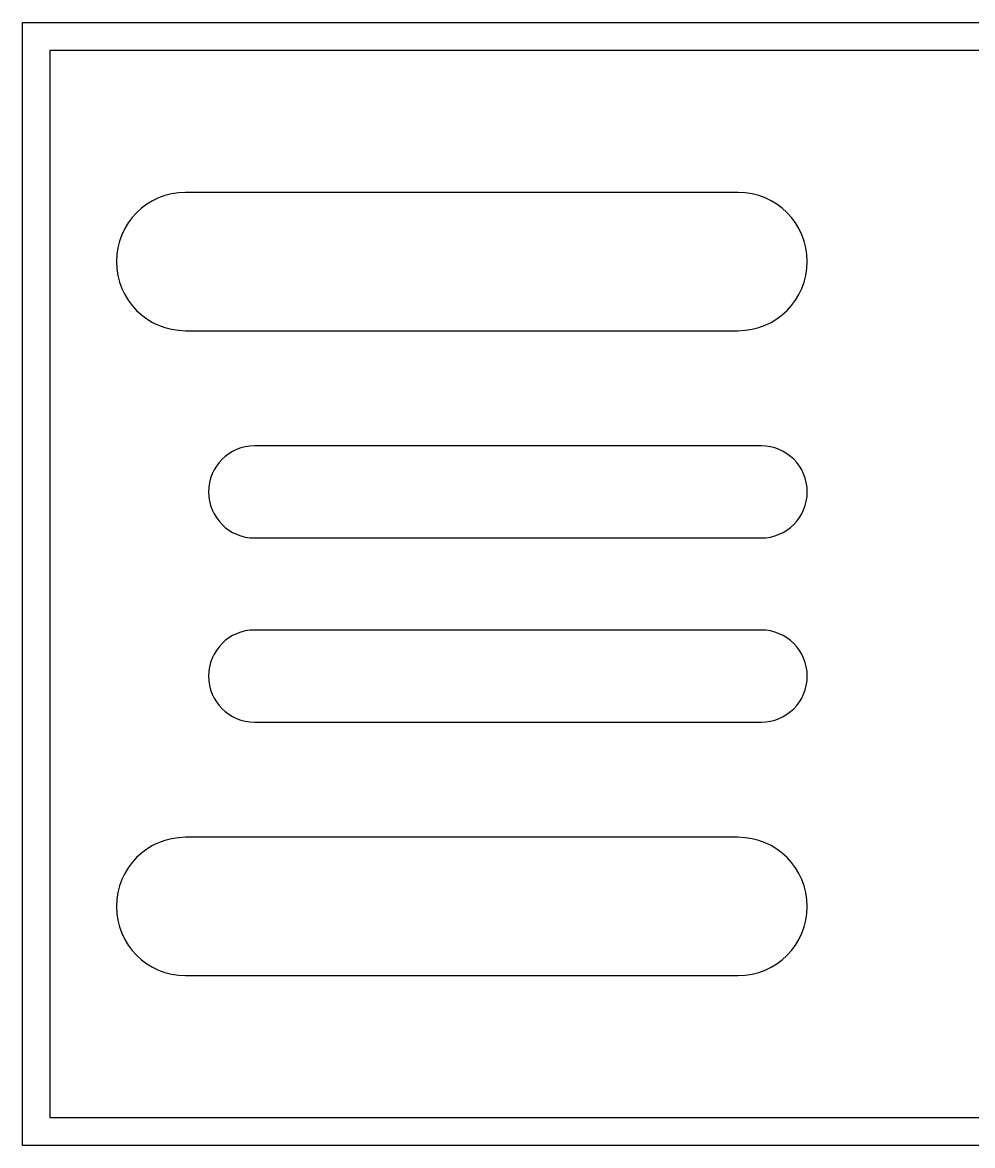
# Model space of a CAD drawing. Extents: x -14 to 27.9, y 0 to 17.8.
# Drawn here: x -13.97 to -3.66, y 2.79 to 14.99 of the extents above; entities that cross this region are included whole.
import ezdxf

# ---------------------------------------------------------------- set-up
doc = ezdxf.new("R2010")
doc.units = 0
doc.header["$MEASUREMENT"] = 0
doc.layers.add('Feature', color=7, linetype='CONTINUOUS')

msp = doc.modelspace()

# ---------------------------------------------------------------- linework, layer by layer
at = {"layer": 'Feature'}
for p, q in [((-13.97, 14.986), (-2.794, 14.986)), ((-13.97, 2.794), (-13.97, 14.986)), ((-13.97, 2.794, -1.96192), (-13.97, 14.986, -1.96192)), ((-13.97, 14.986, -1.96192), (-2.794, 14.986, -1.96192)), ((-13.97, 14.986), (-2.794, 14.986)), ((-13.97, 14.986, -1.96192), (-2.794, 14.986, -1.96192)), ((-13.97, 14.986), (-13.97, 14.986, -1.96192)), ((-13.97, 2.794), (-13.97, 14.986)), ((-13.97, 14.986), (-13.97, 14.986, -1.96192)), ((-13.97, 2.794, -1.96192), (-13.97, 14.986, -1.96192)), ((-13.67, 14.686, 0.000305), (-2.6697, 14.686, 0.000305)), ((-13.67, 3.094, 0.000305), (-13.67, 14.686, 0.000305)), ((-13.67, 14.686, -1.96222), (-2.6697, 14.686, -1.96222)), ((-13.67, 3.094, -1.96222), (-13.67, 14.686, -1.96222)), ((-6.2, 13.14, 0.000305), (-12.2, 13.14, 0.000305)), ((-12.2, 13.14, 0.000305), (-12.2, 13.14, 0.001305)), ((-6.2, 13.14, 0.000305), (-12.2, 13.14, 0.000305)), ((-12.2, 13.14, 0.000305), (-12.2, 13.14, 0.001305)), ((-6.2, 13.14, 0.001305), (-12.2, 13.14, 0.001305)), ((-6.2, 13.14, 0.000305), (-12.2, 13.14, 0.000305)), ((-6.2, 13.14, 0.001305), (-12.2, 13.14, 0.001305)), ((-6.2, 13.14, 0.000305), (-6.2, 13.14, 0.001305)), ((-6.2, 13.14, 0.000305), (-6.2, 13.14, 0.001305)), ((-12.2, 11.64, 0.000305), (-6.2, 11.64, 0.000305)), ((-12.2, 11.64, 0.000305), (-6.2, 11.64, 0.000305)), ((-12.2, 11.64, 0.001305), (-6.2, 11.64, 0.001305)), ((-12.2, 11.64, 0.000305), (-12.2, 11.64, 0.001305)), ((-12.2, 11.64, 0.000305), (-12.2, 11.64, 0.001305)), ((-12.2, 11.64, 0.000305), (-6.2, 11.64, 0.000305)), ((-12.2, 11.64, 0.001305), (-6.2, 11.64, 0.001305)), ((-6.2, 11.64, 0.000305), (-6.2, 11.64, 0.001305)), ((-6.2, 11.64, 0.000305), (-6.2, 11.64, 0.001305)), ((-5.95, 10.39, 0.000305), (-11.45, 10.39, 0.000305)), ((-11.45, 10.39, 0.000305), (-11.45, 10.39, 0.001305)), ((-5.95, 10.39, 0.000305), (-11.45, 10.39, 0.000305)), ((-11.45, 10.39, 0.000305), (-11.45, 10.39, 0.001305)), ((-5.95, 10.39, 0.001305), (-11.45, 10.39, 0.001305)), ((-5.95, 10.39, 0.000305), (-11.45, 10.39, 0.000305)), ((-5.95, 10.39, 0.001305), (-11.45, 10.39, 0.001305)), ((-5.95, 10.39, 0.000305), (-5.95, 10.39, 0.001305)), ((-5.95, 10.39, 0.000305), (-5.95, 10.39, 0.001305)), ((-11.45, 9.39, 0.000305), (-5.95, 9.39, 0.000305)), ((-11.45, 9.39, 0.000305), (-5.95, 9.39, 0.000305)), ((-11.45, 9.39, 0.001305), (-5.95, 9.39, 0.001305)), ((-11.45, 9.39, 0.000305), (-11.45, 9.39, 0.001305)), ((-11.45, 9.39, 0.000305), (-11.45, 9.39, 0.001305)), ((-11.45, 9.39, 0.000305), (-5.95, 9.39, 0.000305)), ((-11.45, 9.39, 0.001305), (-5.95, 9.39, 0.001305)), ((-5.95, 9.39, 0.000305), (-5.95, 9.39, 0.001305)), ((-5.95, 9.39, 0.000305), (-5.95, 9.39, 0.001305)), ((-5.95, 8.39, 0.000305), (-11.45, 8.39, 0.000305)), ((-11.45, 8.39, 0.000305), (-11.45, 8.39, 0.001305)), ((-5.95, 8.39, 0.000305), (-11.45, 8.39, 0.000305)), ((-11.45, 8.39, 0.000305), (-11.45, 8.39, 0.001305)), ((-5.95, 8.39, 0.001305), (-11.45, 8.39, 0.001305)), ((-5.95, 8.39, 0.000305), (-11.45, 8.39, 0.000305)), ((-5.95, 8.39, 0.001305), (-11.45, 8.39, 0.001305)), ((-5.95, 8.39, 0.000305), (-5.95, 8.39, 0.001305)), ((-5.95, 8.39, 0.000305), (-5.95, 8.39, 0.001305)), ((-11.45, 7.39, 0.000305), (-5.95, 7.39, 0.000305)), ((-11.45, 7.39, 0.000305), (-5.95, 7.39, 0.000305)), ((-11.45, 7.39, 0.001305), (-5.95, 7.39, 0.001305)), ((-11.45, 7.39, 0.000305), (-11.45, 7.39, 0.001305)), ((-11.45, 7.39, 0.000305), (-11.45, 7.39, 0.001305)), ((-11.45, 7.39, 0.000305), (-5.95, 7.39, 0.000305)), ((-11.45, 7.39, 0.001305), (-5.95, 7.39, 0.001305)), ((-5.95, 7.39, 0.000305), (-5.95, 7.39, 0.001305)), ((-5.95, 7.39, 0.000305), (-5.95, 7.39, 0.001305)), ((-6.2, 6.14, 0.000305), (-12.2, 6.14, 0.000305)), ((-12.2, 6.14, 0.000305), (-12.2, 6.14, 0.001305)), ((-6.2, 6.14, 0.000305), (-12.2, 6.14, 0.000305)), ((-12.2, 6.14, 0.000305), (-12.2, 6.14, 0.001305)), ((-6.2, 6.14, 0.001305), (-12.2, 6.14, 0.001305)), ((-6.2, 6.14, 0.000305), (-12.2, 6.14, 0.000305)), ((-6.2, 6.14, 0.001305), (-12.2, 6.14, 0.001305)), ((-6.2, 6.14, 0.000305), (-6.2, 6.14, 0.001305)), ((-6.2, 6.14, 0.000305), (-6.2, 6.14, 0.001305)), ((-12.2, 4.64, 0.000305), (-6.2, 4.64, 0.000305)), ((-12.2, 4.64, 0.000305), (-6.2, 4.64, 0.000305)), ((-12.2, 4.64, 0.001305), (-6.2, 4.64, 0.001305)), ((-12.2, 4.64, 0.000305), (-12.2, 4.64, 0.001305)), ((-12.2, 4.64, 0.000305), (-12.2, 4.64, 0.001305)), ((-12.2, 4.64, 0.000305), (-6.2, 4.64, 0.000305)), ((-12.2, 4.64, 0.001305), (-6.2, 4.64, 0.001305)), ((-6.2, 4.64, 0.000305), (-6.2, 4.64, 0.001305)), ((-6.2, 4.64, 0.000305), (-6.2, 4.64, 0.001305)), ((-2.6697, 3.094, 0.000305), (-13.67, 3.094, 0.000305)), ((-2.6697, 3.094, -1.96222), (-13.67, 3.094, -1.96222)), ((-2.794, 2.794), (-13.97, 2.794)), ((-2.794, 2.794, -1.96192), (-13.97, 2.794, -1.96192)), ((-2.794, 2.794), (-13.97, 2.794)), ((-13.97, 2.794), (-13.97, 2.794, -1.96192)), ((-2.794, 2.794, -1.96192), (-13.97, 2.794, -1.96192)), ((-13.97, 2.794), (-13.97, 2.794, -1.96192))]:
    msp.add_line(p, q, dxfattribs=at)
for centre, radius, start, end in [((-12.2, 12.39, 0.000305), 0.75, 90, -90), ((-12.2, 12.39, 0.000305), 0.75, 90, -90), ((-12.2, 12.39, 0.001305), 0.75, 90, -90), ((-12.2, 12.39, 0.000305), 0.75, 90, -90), ((-12.2, 12.39, 0.001305), 0.75, 90, -90), ((-6.2, 12.39, 0.000305), 0.75, -90, 90), ((-6.2, 12.39, 0.000305), 0.75, -90, 90), ((-6.2, 12.39, 0.001305), 0.75, -90, 90), ((-6.2, 12.39, 0.000305), 0.75, -90, 90), ((-6.2, 12.39, 0.001305), 0.75, -90, 90), ((-11.45, 9.89, 0.000305), 0.5, 90, -90), ((-11.45, 9.89, 0.000305), 0.5, 90, -90), ((-11.45, 9.89, 0.001305), 0.5, 90, -90), ((-11.45, 9.89, 0.000305), 0.5, 90, -90), ((-11.45, 9.89, 0.001305), 0.5, 90, -90), ((-5.95, 9.89, 0.000305), 0.5, -90, 90), ((-5.95, 9.89, 0.000305), 0.5, -90, 90), ((-5.95, 9.89, 0.001305), 0.5, -90, 90), ((-5.95, 9.89, 0.000305), 0.5, -90, 90), ((-5.95, 9.89, 0.001305), 0.5, -90, 90), ((-11.45, 7.89, 0.000305), 0.5, 90, -90), ((-11.45, 7.89, 0.000305), 0.5, 90, -90), ((-11.45, 7.89, 0.001305), 0.5, 90, -90), ((-11.45, 7.89, 0.000305), 0.5, 90, -90), ((-11.45, 7.89, 0.001305), 0.5, 90, -90), ((-5.95, 7.89, 0.000305), 0.5, -90, 90), ((-5.95, 7.89, 0.000305), 0.5, -90, 90), ((-5.95, 7.89, 0.001305), 0.5, -90, 90), ((-5.95, 7.89, 0.000305), 0.5, -90, 90), ((-5.95, 7.89, 0.001305), 0.5, -90, 90), ((-12.2, 5.39, 0.000305), 0.75, 90, -90), ((-12.2, 5.39, 0.000305), 0.75, 90, -90), ((-12.2, 5.39, 0.001305), 0.75, 90, -90), ((-12.2, 5.39, 0.000305), 0.75, 90, -90), ((-12.2, 5.39, 0.001305), 0.75, 90, -90), ((-6.2, 5.39, 0.000305), 0.75, -90, 90), ((-6.2, 5.39, 0.000305), 0.75, -90, 90), ((-6.2, 5.39, 0.001305), 0.75, -90, 90), ((-6.2, 5.39, 0.000305), 0.75, -90, 90), ((-6.2, 5.39, 0.001305), 0.75, -90, 90)]:
    msp.add_arc(centre, radius, start, end, dxfattribs=at)

doc.saveas('drawing.dxf')
